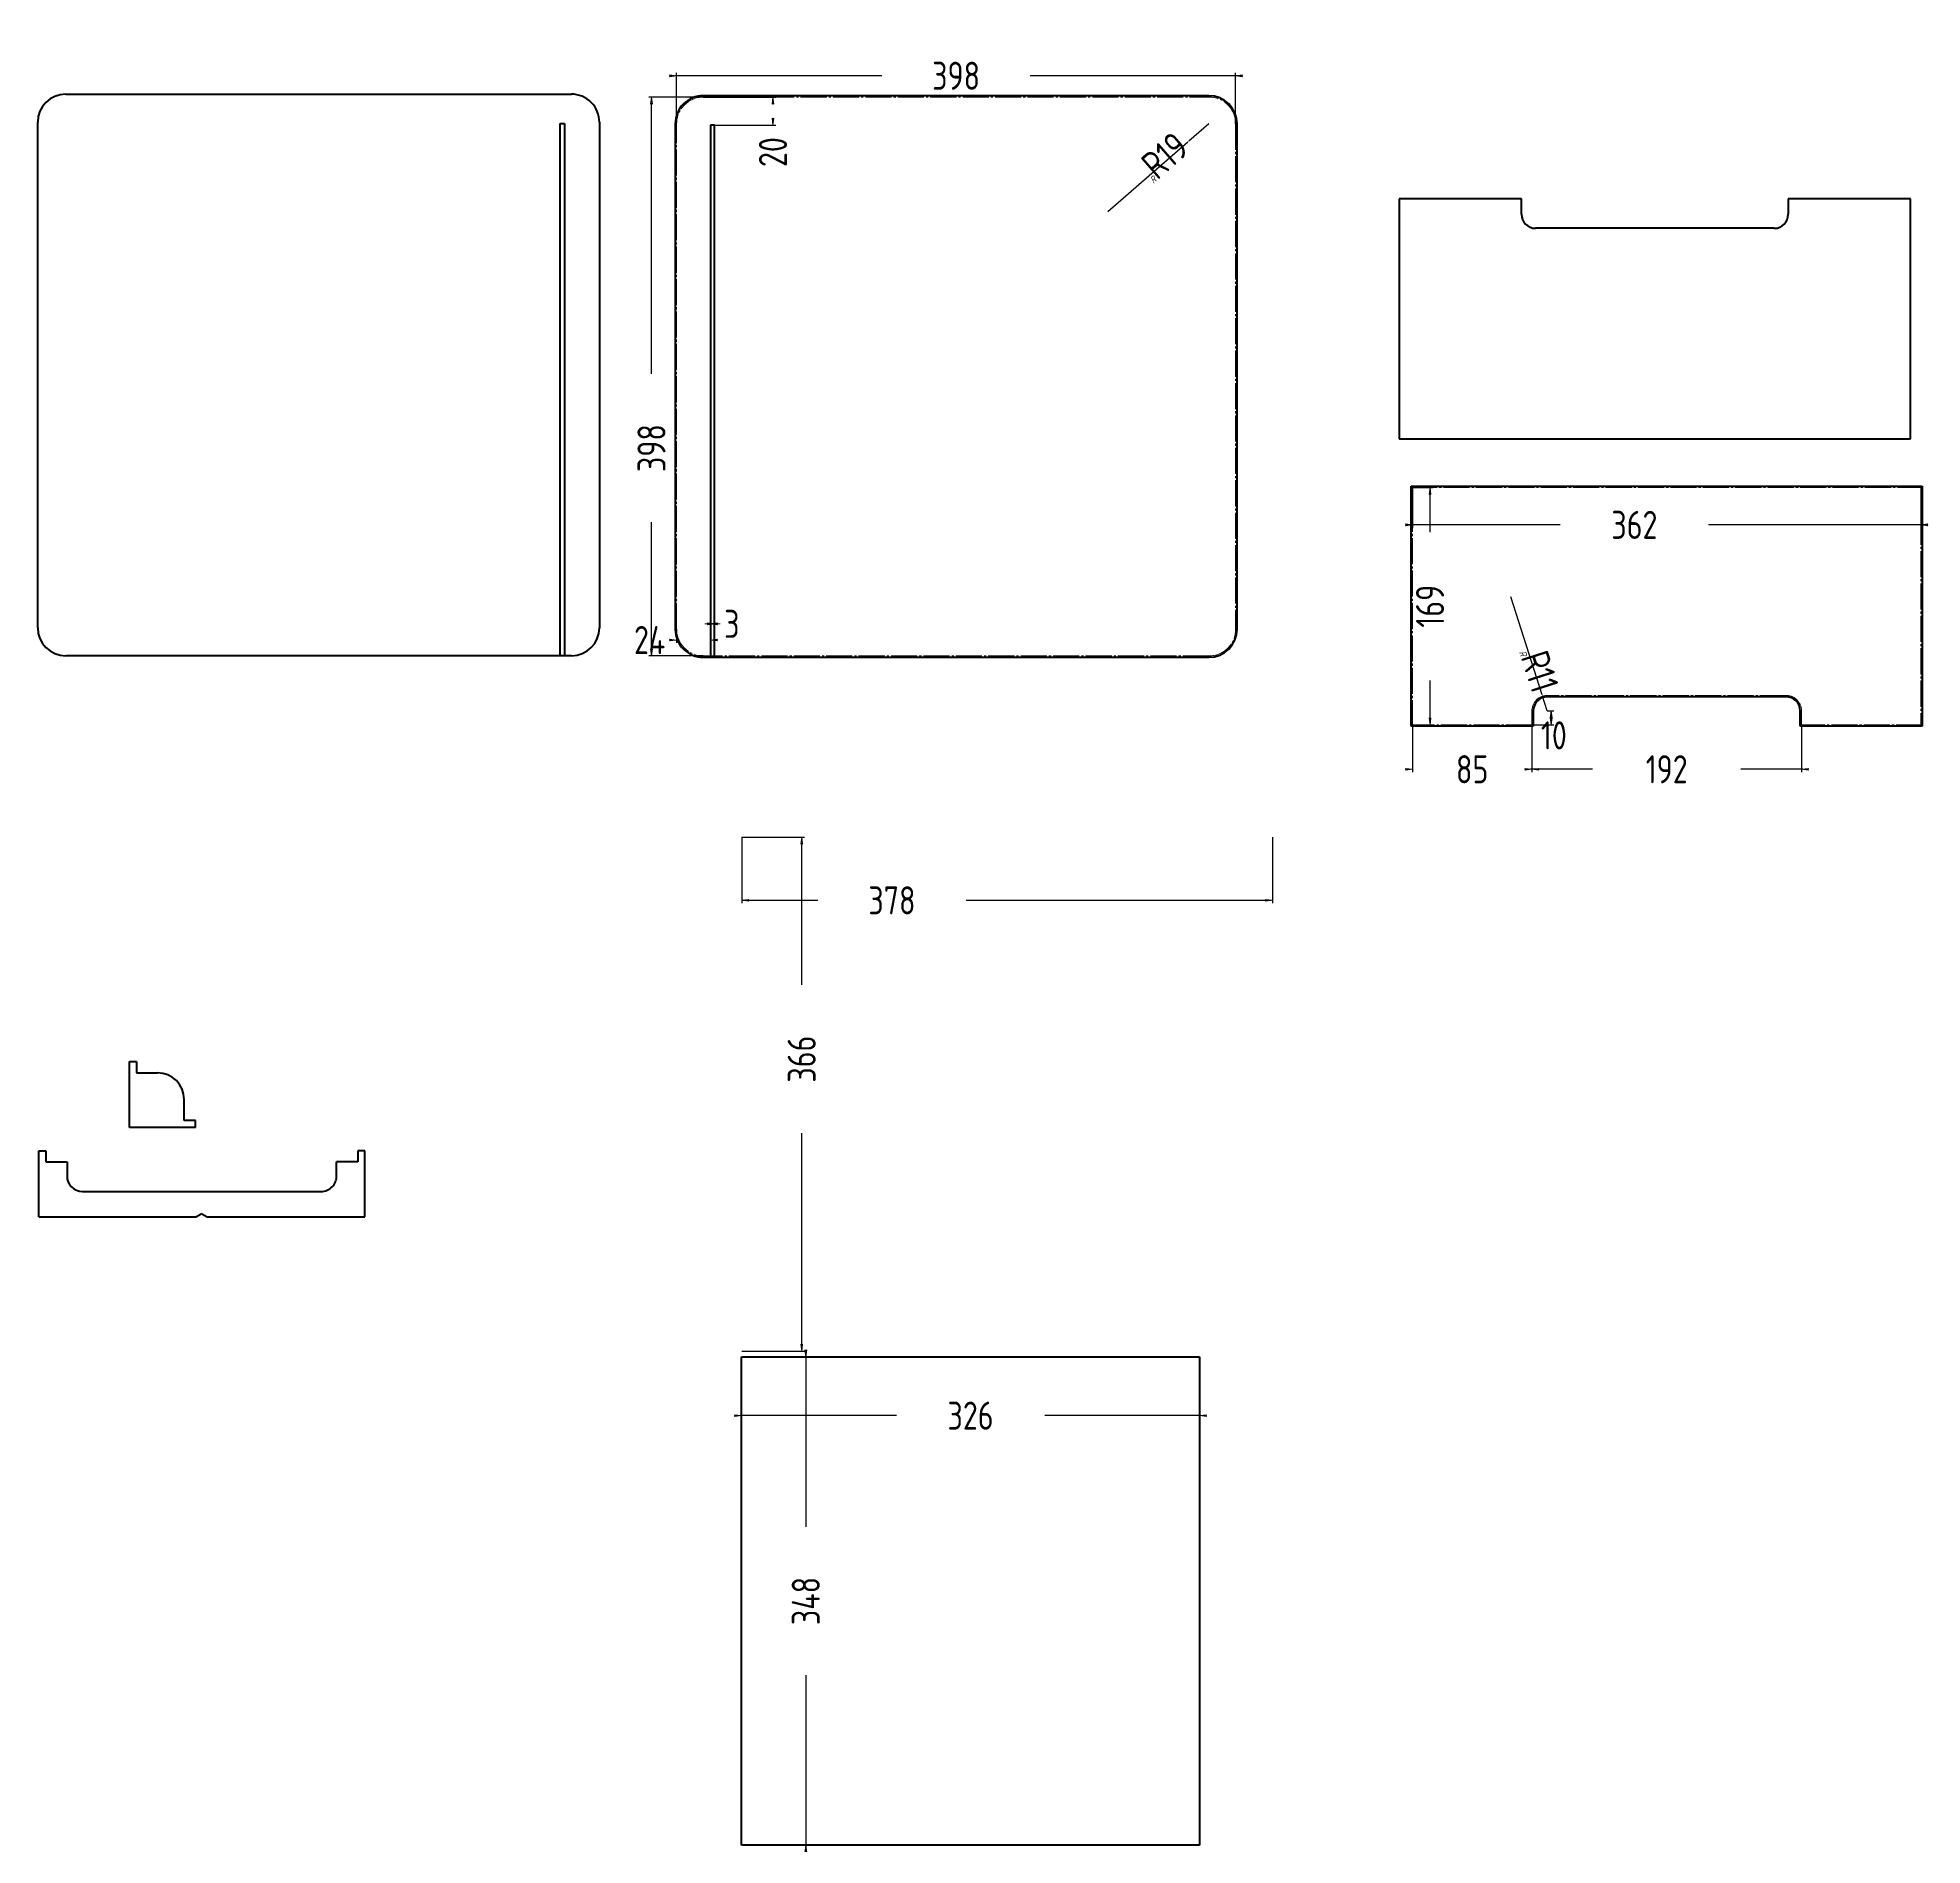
# Model space of a CAD drawing. Header units: millimetres. Extents: x -256 to 3000, y -1401 to 1300.
# Drawn here: x -256 to 1086, y 13 to 1300 of the extents above; entities that cross this region are included whole.
import ezdxf

# ---------------------------------------------------------------- set-up
doc = ezdxf.new("R2010")
doc.units = ezdxf.units.MM
for name, pattern in [('K5LT_AXLED', [23.08333396911621, 18.58333396911621, -1.5, 1.5, -1.5]), ('K5LT_BASIC', [0]), ('K5LT_THIN', [0])]:
    doc.linetypes.add(name, pattern=pattern)
doc.layers.add('Системный слой', color=7, linetype='Continuous')
doc.styles.add('KDIMTEXTSTYLE', font='GOST_AU.SHX', dxfattribs={"width": 0.96, "oblique": 15, "height": 5})
doc.dimstyles.new('KDIMSTYLE (1.00)', dxfattribs={"dimtxt": 5, "dimasz": 1, "dimexe": 2, "dimexo": 0, "dimgap": 1, "dimtad": 1, "dimtxsty": 'KDIMTEXTSTYLE', "dimsah": 1, "dimcen": 0, "dimdle": 1, "dimadec": 0, "dimazin": 0, "dimtfac": 0.667, "dimtmove": 0, "dimatfit": 3, "dimfxl": 1, "dimtvp": 1, "dimtolj": 1, "dimtzin": 0, "dimarcsym": 0})

# ---------------------------------------------------------------- blocks, each defined once
blk = doc.blocks.new('KDIMARROW_01')
at = {"layer": 'Системный слой'}
blk.add_hatch(color=0, dxfattribs=at).paths.add_polyline_path([(-5, -0.6582624912261956), (0, 0), (-5, 0.658262491226197), (-4.5, 6e-16)])
at = {"layer": 'Системный слой', "color": 0, "linetype": 'K5LT_THIN', "lineweight": 18}
for p, q in [((-4.5, 6e-16), (-5, 0.658262491226197)), ((-5, 0.658262491226197), (0, 0)), ((0, 0), (-5, -0.6582624912261956)), ((-5, -0.6582624912261956), (-4.5, 6e-16)), ((0, 0), (-1, 0))]:
    blk.add_line(p, q, dxfattribs=at)
blk = doc.blocks.new('KDIMARROW_02')
at = {"layer": 'Системный слой'}
blk.add_hatch(color=0, dxfattribs=at).paths.add_polyline_path([(4.5, -6e-16), (5, 0.6582624912261956), (0, 0), (5, -0.658262491226197)])
at = {"layer": 'Системный слой', "color": 0, "linetype": 'K5LT_THIN', "lineweight": 18}
for p, q in [((0, 0), (-1, 0)), ((5, 0.6582624912261956), (0, 0)), ((0, 0), (5, -0.658262491226197)), ((0, 0), (7, -9e-16)), ((4.5, -6e-16), (5, 0.6582624912261956)), ((5, -0.658262491226197), (4.5, -6e-16))]:
    blk.add_line(p, q, dxfattribs=at)

msp = doc.modelspace()

# ---------------------------------------------------------------- linework, layer by layer
at = {"layer": 'Системный слой', "color": 150, "linetype": 'K5LT_BASIC', "lineweight": 60, "true_color": 0x0080ff}
for p, q in [((-236.0849450036896, 1260.196699370547), (123.9150549963102, 1260.196699370547)), ((577.8698355695477, 1259.111562042809), (217.8698355695479, 1259.111562042809)), ((-256.0849450036895, 880.1966993705473), (-256.0849450036896, 1240.196699370547)), ((115.9150549963102, 860.1966993705472), (115.9150549963102, 1239.196699370547)), ((115.9150549963102, 1239.196699370547), (118.9150549963102, 1239.196699370547)), ((118.9150549963102, 1239.196699370547), (118.9150549963102, 860.1966993705473)), ((143.9150549963103, 1240.196699370547), (143.9150549963104, 880.1966993705475)), ((197.8698355695477, 1239.111562042809), (197.8698355695476, 879.1115620428095)), ((222.8698355695478, 1238.111562042809), (222.8698355695478, 859.1115620428093)), ((225.8698355695478, 1238.111562042809), (222.8698355695478, 1238.111562042809)), ((225.8698355695478, 859.1115620428092), (225.8698355695478, 1238.111562042809)), ((597.8698355695476, 879.1115620428093), (597.8698355695476, 1239.11156204281)), ((713.3778038605276, 1185.65156144748), (713.3778038605275, 1014.65156144748)), ((800.3778038605277, 1185.65156144748), (713.3778038605276, 1185.65156144748)), ((800.3778038605277, 1174.65156144748), (800.3778038605277, 1185.65156144748)), ((990.3778038605277, 1185.651561447479), (990.3778038605277, 1174.651561447479)), ((1077.377803860528, 1185.651561447479), (990.3778038605277, 1185.651561447479)), ((1077.377803860527, 1014.651561447479), (1077.377803860528, 1185.651561447479)), ((980.3778038605277, 1164.65156144748), (810.3778038605277, 1164.65156144748)), ((713.3778038605275, 1014.65156144748), (1077.377803860527, 1014.651561447479)), ((721.8180063217682, 980.9879977860245), (1085.818006321768, 980.9879977860245)), ((721.818006321768, 809.9879977860245), (721.8180063217682, 980.9879977860245)), ((1085.818006321768, 980.9879977860245), (1085.818006321768, 809.9879977860245)), ((115.9150549963102, 860.1966993705472), (-236.0849450036895, 860.1966993705473)), ((118.9150549963102, 860.1966993705473), (115.9150549963102, 860.1966993705472)), ((123.9150549963104, 860.1966993705474), (118.9150549963102, 860.1966993705473)), ((217.8698355695476, 859.1115620428094), (222.8698355695478, 859.1115620428093)), ((222.8698355695478, 859.1115620428093), (225.8698355695478, 859.1115620428092)), ((225.8698355695478, 859.1115620428092), (577.8698355695476, 859.1115620428093)), ((808.8180063217682, 820.9879977860245), (808.8180063217682, 809.9879977860245)), ((988.8180063217682, 830.9879977860245), (818.8180063217682, 830.9879977860245)), ((998.8180063217682, 809.9879977860245), (998.8180063217682, 820.9879977860245)), ((808.8180063217682, 809.9879977860245), (721.818006321768, 809.9879977860245)), ((1085.818006321768, 809.9879977860245), (998.8180063217682, 809.9879977860245)), ((-190.7838626142059, 524.1916157396269), (-190.7838626142059, 571.1916157396274)), ((-190.7838626142059, 571.1916157396274), (-185.7838626142059, 571.1916157396274)), ((-185.7838626142059, 571.1916157396274), (-185.7838626142059, 563.1916157396274)), ((-185.7838626142059, 563.1916157396274), (-170.7838626142059, 563.1916157396274)), ((-151.7838626142053, 529.1916157396269), (-151.7838626142053, 544.1916157396269)), ((-143.7838626142053, 524.1916157396269), (-190.7838626142059, 524.1916157396269)), ((-143.7838626142053, 529.1916157396269), (-151.7838626142053, 529.1916157396269)), ((-143.7838626142053, 524.1916157396269), (-143.7838626142053, 529.1916157396269)), ((-255.2143730378409, 460.6990767696135), (-255.2143730378409, 507.6990767696141)), ((-255.2143730378409, 507.6990767696141), (-250.2143730378409, 507.6990767696141)), ((-250.2143730378409, 507.6990767696141), (-250.2143730378409, 499.6990767696141)), ((-250.2143730378409, 499.6990767696141), (-235.2143730378409, 499.6990767696141)), ((-235.2143730378409, 499.6990767696141), (-235.2143730378409, 489.6990767696141)), ((-43.21437303784097, 489.6990767696141), (-43.21437303784086, 499.6990767696141)), ((-28.21437303784097, 499.6990767696141), (-43.21437303784097, 499.6990767696141)), ((-23.21437303784097, 507.6990767696141), (-28.21437303784097, 507.6990767696141)), ((-28.21437303784097, 507.6990767696141), (-28.21437303784097, 499.6990767696141)), ((-23.21437303784097, 460.6990767696135), (-23.21437303784097, 507.6990767696141)), ((-224.2143730378409, 478.6990767696141), (-54.21437303784097, 478.6990767696141)), ((-255.2143730378409, 460.6990767696135), (-143.1033485978366, 460.6990767696135)), ((-139.214373037841, 462.6990767696135), (-143.1033485978366, 460.6990767696135)), ((-139.214373037841, 462.6990767696135), (-135.4682936603342, 460.6990767696135)), ((-135.4682936603342, 460.6990767696135), (-23.21437303784097, 460.6990767696135)), ((245.1421066812352, 13.00113712542191), (245.1421066812352, 361.0011371254218)), ((245.1421066812352, 361.0011371254218), (571.1421066812352, 361.0011371254218)), ((571.1421066812352, 361.0011371254218), (571.1421066812352, 13.00113712542188)), ((571.1421066812352, 13.00113712542188), (245.1421066812352, 13.00113712542191))]:
    msp.add_line(p, q, dxfattribs=at)
at = {"layer": 'Системный слой', "color": 30, "linetype": 'K5LT_AXLED', "lineweight": 18, "true_color": 0xff8000}
for p, q in [((217.8698355695477, 1258.111562042809), (577.8698355695475, 1258.111562042809)), ((198.8698355695477, 879.1115620428093), (198.8698355695477, 1239.11156204281)), ((596.8698355695476, 1239.111562042809), (596.8698355695477, 879.1115620428095)), ((721.8180063217682, 979.9879977860245), (1085.818006321768, 979.9879977860245)), ((722.818006321768, 809.9879977860245), (722.8180063217682, 980.9879977860245)), ((1084.818006321768, 980.9879977860245), (1084.818006321768, 809.9879977860245)), ((577.8698355695477, 860.1115620428094), (217.8698355695477, 860.1115620428093)), ((988.8180063217682, 831.9879977860245), (818.8180063217682, 831.9879977860245)), ((807.8180063217682, 820.9879977860245), (807.8180063217682, 810.9879977860245)), ((999.8180063217682, 810.9879977860245), (999.8180063217682, 820.9879977860245)), ((807.8180063217682, 810.9879977860245), (721.818006321768, 810.9879977860245)), ((1085.818006321768, 810.9879977860245), (999.8180063217682, 810.9879977860245))]:
    msp.add_line(p, q, dxfattribs=at)
at = {"layer": 'Системный слой', "color": 150, "linetype": 'K5LT_BASIC', "lineweight": 60, "true_color": 0x0080ff}
for centre, radius, start, end in [((-236.0849450036896, 1240.196699370547), 19.99999999999991, 90, 180), ((123.9150549963103, 1240.196699370547), 20.00000000000011, 0, 90.00000000000018), ((217.8698355695478, 1239.111562042809), 20.00000000000011, 89.99999999999983, 180), ((577.8698355695477, 1239.111562042809), 19.99999999999991, 0, 90), ((810.3778038605277, 1174.65156144748), 9.999999999999993, 179.9999999999998, 270), ((980.3778038605277, 1174.651561447479), 10, 270, 359.9999999999999), ((-236.0849450036896, 880.1966993705473), 20, 180, 270), ((123.9150549963104, 880.1966993705474), 20.00000000000009, 270, 0), ((217.8698355695476, 879.1115620428094), 20.00000000000009, 179.9999999999996, 270), ((577.8698355695476, 879.1115620428093), 20, 270, 0), ((818.8180063217682, 820.9879977860245), 9.999999999999993, 89.99999999999994, 180.0000000000001), ((988.8180063217682, 820.9879977860245), 10, 0, 89.9999999999999), ((-170.7838626142059, 544.1916157396269), 19.00000000000057, 0, 90), ((-224.2143730378409, 489.6990767696141), 11, 180, 269.9999999999999), ((-54.21437303784097, 489.6990767696141), 10.99999999999999, 269.9999999999999, 0)]:
    msp.add_arc(centre, radius, start, end, dxfattribs=at)
at = {"layer": 'Системный слой', "color": 30, "linetype": 'K5LT_AXLED', "lineweight": 18, "true_color": 0xff8000}
for centre, radius, start, end in [((217.8698355695477, 1239.111562042809), 19, 90, 180), ((577.8698355695476, 1239.111562042809), 19.00000000000006, 0, 90.0000000000003), ((217.8698355695477, 879.1115620428093), 18.99999999999997, 180, 270), ((577.8698355695477, 879.1115620428094), 19, 269.9999999999996, 0), ((818.8180063217682, 820.9879977860245), 10.99999999999999, 89.99999999999994, 180.0000000000001), ((988.8180063217682, 820.9879977860245), 11, 0, 89.9999999999999)]:
    msp.add_arc(centre, radius, start, end, dxfattribs=at)

# ---------------------------------------------------------------- dimensions: what is measured, and where the dimension line sits
at = {"layer": 'Системный слой', "color": 7}
for base, p1, p2, location, override in [((198.8698355695477, 1273.303766810743), (596.8698355695476, 1239.111562042809), (198.8698355695477, 1239.11156204281), (397.8698355695476, 1273.303766810743), {"dimexo": 0, "dimpost": '\\H20.0;\\W0.965;\\Q0;<>', "dimblk1": 'KDIMARROW_01', "dimblk2": 'KDIMARROW_01', "dimse1": 0, "dimse2": 0, "dimclrt": 7, "dimtolj": 1}), ((722.8180063217679, 953.4261321947805), (1084.818006321768, 980.9879977860247), (722.8180063217679, 980.9879977860245), (880.8180063217679, 953.4261321947805), {"dimexo": 0, "dimpost": '\\H20.0;\\W0.965;\\Q0;<>', "dimblk1": 'KDIMARROW_01', "dimblk2": 'KDIMARROW_01', "dimse1": 0, "dimse2": 0, "dimclrt": 7, "dimtolj": 1}), ((222.8698355695478, 882.9226927242141), (225.8698355695478, 859.1115620428093), (222.8698355695478, 859.1115620428093), (238.1715020772688, 882.9226927242141), {"dimexo": 0, "dimpost": '\\H20.0;\\W0.965;\\Q0;<>', "dimblk1": 'KDIMARROW_02', "dimblk2": 'KDIMARROW_02', "dimse1": 0, "dimse2": 0, "dimclrt": 7, "dimtolj": 1}), ((198.8698355695477, 871.4111988552204), (222.8698355695478, 859.1115620428093), (198.8698355695477, 879.1115620428093), (179.6590029355756, 871.4111988552204), {"dimexo": 0, "dimpost": '\\H20.0;\\W0.965;\\Q0;<>', "dimblk1": 'KDIMARROW_01', "dimblk2": 'KDIMARROW_01', "dimse1": 0, "dimse2": 0, "dimclrt": 7, "dimtolj": 1}), ((722.818006321768, 779.3796661057266), (807.8180063217682, 810.9879977860245), (722.818006321768, 809.9879977860245), (765.318006321768, 779.3796661057266), {"dimexo": 0, "dimpost": '\\H20.0;\\W0.965;\\Q0;<>', "dimblk1": 'KDIMARROW_01', "dimblk2": 'KDIMARROW_01', "dimse1": 0, "dimse2": 0, "dimclrt": 7, "dimtolj": 1}), ((807.8180063217682, 779.3796661057266), (999.8180063217682, 810.9879977860245), (807.8180063217682, 810.9879977860245), (903.8180063217682, 779.3796661057266), {"dimexo": 0, "dimpost": '\\H20.0;\\W0.965;\\Q0;<>', "dimblk1": 'KDIMARROW_01', "dimblk2": 'KDIMARROW_01', "dimse1": 0, "dimse2": 0, "dimclrt": 7, "dimtolj": 1}), ((623.1706830653966, 686.0312987321563), (245.1706830653966, 730.938495342138), (623.1706830653966, 730.938495342138), (352.1706830653966, 686.0312987321563), {"dimexo": 0, "dimpost": '\\H20.0;\\W0.965;\\Q0;<>', "dimblk1": 'KDIMARROW_01', "dimblk2": 'KDIMARROW_01', "dimse1": 0, "dimse2": 0, "dimclrt": 7, "dimtolj": 1}), ((245.1421066812352, 319.0183192405335), (571.1421066812352, 361.0011371254218), (245.1421066812352, 361.0011371254218), (408.1421066812352, 319.0183192405335), {"dimexo": 0, "dimpost": '\\H20.0;\\W0.965;\\Q0;<>', "dimblk1": 'KDIMARROW_01', "dimblk2": 'KDIMARROW_01', "dimse1": 0, "dimse2": 0, "dimclrt": 7, "dimtolj": 1})]:
    msp.add_linear_dim(base=base, p1=p1, p2=p2, location=location, dimstyle='KDIMSTYLE (1.00)', override=override, dxfattribs=at).render()
for base, p1, p2, location, override in [((180.9755348500292, 1258.111562042809), (217.8698355695477, 860.1115620428093), (217.8698355695477, 1258.111562042809), (180.9755348500291, 1008.111562042809), {"dimexo": 0, "dimpost": '\\H20.0;\\W0.965;\\Q0;<>', "dimblk1": 'KDIMARROW_01', "dimblk2": 'KDIMARROW_01', "dimse1": 0, "dimse2": 0, "dimclrt": 7, "dimtolj": 1}), ((267.4642480260737, 1258.111562042809), (225.8698355695478, 1238.111562042809), (217.8698355695477, 1258.111562042809), (267.4642480260737, 1218.940729408837), {"dimexo": 0, "dimpost": '\\H20.0;\\W0.965;\\Q0;<>', "dimblk1": 'KDIMARROW_01', "dimblk2": 'KDIMARROW_01', "dimse1": 0, "dimse2": 0, "dimclrt": 7, "dimtolj": 1}), ((735.2869724583776, 979.9879977860245), (721.818006321768, 810.9879977860245), (721.8180063217679, 979.9879977860245), (735.2869724583776, 895.4879977860245), {"dimexo": 0, "dimpost": '\\H20.0;\\W0.965;\\Q0;<>', "dimblk1": 'KDIMARROW_01', "dimblk2": 'KDIMARROW_01', "dimse1": 0, "dimse2": 0, "dimclrt": 7, "dimtolj": 1}), ((821.4987475157853, 820.9879977860245), (807.8180063217682, 810.9879977860245), (818.8180063217682, 820.9879977860245), (823.4987475157853, 803.4879977860245), {"dimexo": 0, "dimtoh": 1, "dimpost": '\\H20.0;\\W0.965;\\Q0;<>', "dimblk1": 'KDIMARROW_01', "dimblk2": 'KDIMARROW_01', "dimse1": 0, "dimse2": 0, "dimclrt": 7, "dimtmove": 1, "dimtolj": 1}), ((287.8965075440551, 730.938495342138), (245.1706830653966, 364.938495342138), (245.1706830653966, 730.938495342138), (287.8965075440551, 572.938495342138), {"dimexo": 0, "dimpost": '\\H20.0;\\W0.965;\\Q0;<>', "dimblk1": 'KDIMARROW_01', "dimblk2": 'KDIMARROW_01', "dimse1": 0, "dimse2": 0, "dimclrt": 7, "dimtolj": 1}), ((290.8469083364491, 13.00113712542191), (245.1421066812352, 361.0011371254218), (245.1421066812352, 13.00113712542191), (290.8469083364491, 187.0011371254218), {"dimexo": 0, "dimpost": '\\H20.0;\\W0.965;\\Q0;<>', "dimblk1": 'KDIMARROW_01', "dimblk2": 'KDIMARROW_01', "dimse1": 0, "dimse2": 0, "dimclrt": 7, "dimtolj": 1})]:
    msp.add_linear_dim(base=base, p1=p1, p2=p2, angle=90, location=location, dimstyle='KDIMSTYLE (1.00)', override=override, dxfattribs=at).render()
for center, radius, location in [((577.8698355695476, 1239.111562042809), 18.99999999999963, (547.5975555982556, 1212.752975532736)), ((818.8180063217682, 820.9879977860245), 11.000000000000039, (809.639008372635, 849.5733344500288))]:
    msp.add_radius_dim(center=center, radius=radius, location=location, dimstyle='KDIMSTYLE (1.00)', override={"dimpost": '\\H20.0;\\W0.965;\\Q0;R<>', "dimblk2": 'KDIMARROW_01', "dimclrt": 7, "dimtolj": 1}, dxfattribs=at).render()

doc.saveas('drawing.dxf')
